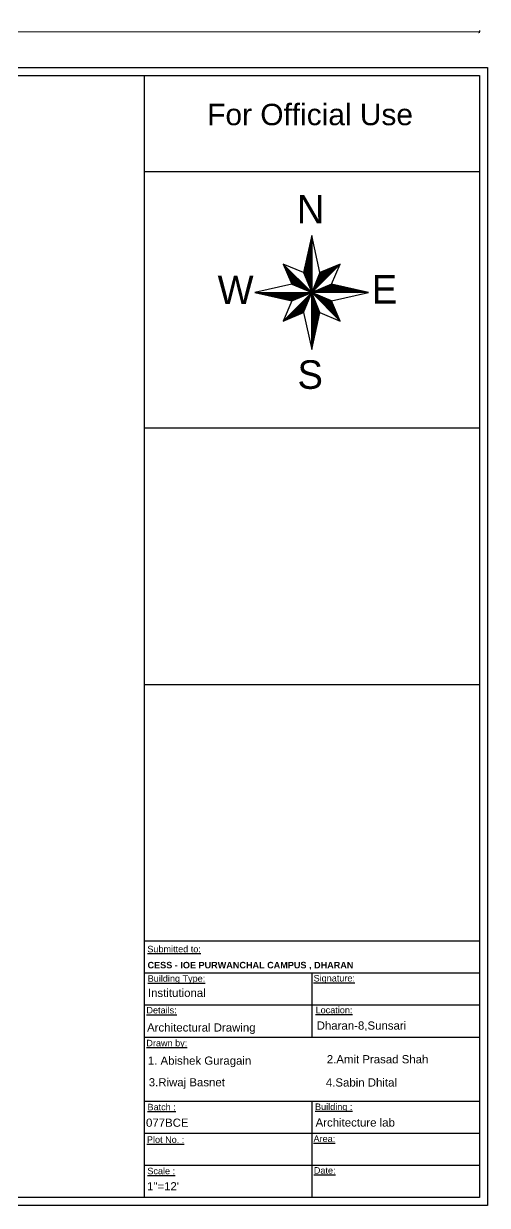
# Model space of a CAD drawing. Header units: inches. Extents: x -6800 to 96653, y -25814 to 17379.
# Drawn here: x 91421 to 92118, y -16458 to -14683 of the extents above; entities that cross this region are included whole.
import ezdxf

# ---------------------------------------------------------------- set-up
doc = ezdxf.new("R2010")
doc.units = ezdxf.units.IN
doc.header["$MEASUREMENT"] = 0
doc.header["$PDMODE"] = 34
for name, color, linetype, lineweight in [('dimension', 50, 'Continuous', 20), ('dimension @ 1', 50, 'Continuous', 20), ('Page Format', 7, 'Continuous', 25)]:
    doc.layers.add(name, color=color, linetype=linetype, lineweight=lineweight)
doc.styles.add('GOTHICE', font='gothice')
doc.styles.get("Standard").update_dxf_attribs({"font": 'arial.ttf'})
doc.dimstyles.get("Standard").update_dxf_attribs({"dimtxt": 7, "dimasz": 4, "dimexe": 2, "dimexo": 2, "dimgap": 2, "dimtad": 1, "dimdec": 0, "dimzin": 0, "dimdsep": 46, "dimlunit": 4, "dimtxsty": 'Standard', "dimblk": 'ARCHTICK', "dimcen": 0.25, "dimclrd": 256, "dimclre": 256, "dimclrt": 256, "dimadec": 0, "dimazin": 0, "dimtfac": 1, "dimtdec": 0, "dimtofl": 0, "dimtmove": 0, "dimatfit": 3, "dimfxl": 1, "dimfxlon": 1, "dimtolj": 1, "dimtzin": 0, "dimlwd": -1, "dimlwe": -1, "dimarcsym": 1})

# ---------------------------------------------------------------- blocks, each defined once
blk = doc.blocks.new('*X360')
at = {"color": 0}
for p, q in [((15.32, 10.228), (16.001, 10.909)), ((15.332, 10.259), (15.97, 10.896)), ((15.345, 10.289), (15.939, 10.883)), ((15.357, 10.319), (15.908, 10.87)), ((15.37, 10.349), (15.877, 10.857)), ((15.382, 10.379), (15.846, 10.843)), ((15.395, 10.409), (15.815, 10.83)), ((15.407, 10.44), (15.784, 10.817)), ((15.42, 10.47), (15.754, 10.804)), ((15.432, 10.5), (15.723, 10.791)), ((15.445, 10.53), (15.692, 10.777)), ((15.457, 10.56), (15.661, 10.764)), ((15.47, 10.591), (15.63, 10.751)), ((15.482, 10.621), (15.599, 10.738)), ((15.495, 10.651), (15.568, 10.725)), ((15.507, 10.681), (15.537, 10.711))]:
    blk.add_line(p, q, dxfattribs=at)
blk = doc.blocks.new('*X359')
at = {"color": 0}
for p, q in [((15.608, 10.217), (15.808, 10.416)), ((15.626, 10.217), (15.822, 10.413)), ((15.325, 10.217), (15.333, 10.224)), ((15.343, 10.217), (15.363, 10.237)), ((15.361, 10.217), (15.393, 10.249)), ((15.378, 10.217), (15.424, 10.262)), ((15.396, 10.217), (15.454, 10.274)), ((15.414, 10.217), (15.484, 10.287)), ((15.432, 10.217), (15.514, 10.299)), ((15.449, 10.217), (15.544, 10.312)), ((15.467, 10.217), (15.574, 10.324)), ((15.485, 10.217), (15.605, 10.337)), ((15.502, 10.217), (15.635, 10.349)), ((15.52, 10.217), (15.665, 10.362)), ((15.538, 10.217), (15.695, 10.374)), ((15.555, 10.217), (15.725, 10.387)), ((15.573, 10.217), (15.756, 10.399)), ((15.591, 10.217), (15.786, 10.412)), ((15.644, 10.217), (15.837, 10.41)), ((15.661, 10.217), (15.851, 10.406)), ((15.679, 10.217), (15.866, 10.403)), ((15.697, 10.217), (15.88, 10.4)), ((15.714, 10.217), (15.895, 10.397)), ((15.732, 10.217), (15.909, 10.394)), ((15.75, 10.217), (15.924, 10.39)), ((15.767, 10.217), (15.938, 10.387)), ((15.785, 10.217), (15.952, 10.384)), ((15.803, 10.217), (15.967, 10.381)), ((15.82, 10.217), (15.981, 10.378)), ((15.838, 10.217), (15.996, 10.374)), ((15.856, 10.217), (16.01, 10.371)), ((15.873, 10.217), (16.025, 10.368)), ((15.891, 10.217), (16.039, 10.365)), ((15.909, 10.217), (16.054, 10.362)), ((15.926, 10.217), (16.068, 10.358)), ((15.944, 10.217), (16.083, 10.355)), ((15.962, 10.217), (16.097, 10.352)), ((15.98, 10.217), (16.112, 10.349)), ((15.997, 10.217), (16.126, 10.346)), ((16.015, 10.217), (16.141, 10.342)), ((16.033, 10.217), (16.155, 10.339)), ((16.05, 10.217), (16.17, 10.336)), ((16.068, 10.217), (16.184, 10.333)), ((16.086, 10.217), (16.198, 10.329)), ((16.103, 10.217), (16.213, 10.326)), ((16.121, 10.217), (16.227, 10.323)), ((16.139, 10.217), (16.242, 10.32)), ((16.156, 10.217), (16.256, 10.317)), ((16.174, 10.217), (16.271, 10.313)), ((16.192, 10.217), (16.285, 10.31)), ((16.209, 10.217), (16.3, 10.307)), ((16.227, 10.217), (16.314, 10.304)), ((16.245, 10.217), (16.329, 10.301)), ((16.262, 10.217), (16.343, 10.297)), ((16.28, 10.217), (16.358, 10.294)), ((16.298, 10.217), (16.372, 10.291)), ((16.315, 10.217), (16.387, 10.288)), ((16.333, 10.217), (16.401, 10.285)), ((16.351, 10.217), (16.415, 10.281)), ((16.368, 10.217), (16.43, 10.278)), ((16.386, 10.217), (16.444, 10.275)), ((16.404, 10.217), (16.459, 10.272)), ((16.421, 10.217), (16.473, 10.269)), ((16.439, 10.217), (16.488, 10.265)), ((16.457, 10.217), (16.502, 10.262)), ((16.474, 10.217), (16.517, 10.259)), ((16.492, 10.217), (16.531, 10.256)), ((16.51, 10.217), (16.546, 10.252)), ((16.528, 10.217), (16.56, 10.249)), ((16.545, 10.217), (16.575, 10.246)), ((16.563, 10.217), (16.589, 10.243)), ((16.581, 10.217), (16.604, 10.24)), ((16.598, 10.217), (16.618, 10.236)), ((16.616, 10.217), (16.633, 10.233)), ((16.634, 10.217), (16.647, 10.23)), ((16.651, 10.217), (16.661, 10.227)), ((16.669, 10.217), (16.676, 10.224)), ((16.687, 10.217), (16.69, 10.22)), ((16.704, 10.217), (16.705, 10.217))]:
    blk.add_line(p, q, dxfattribs=at)
blk = doc.blocks.new('*X358')
at = {"color": 0}
for p, q in [((15.32, 10.211), (15.322, 10.213)), ((15.329, 10.202), (15.335, 10.208)), ((15.338, 10.194), (15.347, 10.203)), ((15.347, 10.185), (15.36, 10.198)), ((15.355, 10.176), (15.372, 10.193)), ((15.364, 10.167), (15.385, 10.188)), ((15.373, 10.158), (15.397, 10.182)), ((15.382, 10.149), (15.41, 10.177)), ((15.391, 10.141), (15.422, 10.172)), ((15.4, 10.132), (15.435, 10.167)), ((15.408, 10.123), (15.447, 10.162)), ((15.417, 10.114), (15.46, 10.156)), ((15.426, 10.105), (15.472, 10.151)), ((15.435, 10.096), (15.485, 10.146)), ((15.444, 10.087), (15.497, 10.141)), ((15.453, 10.079), (15.51, 10.136)), ((15.461, 10.07), (15.522, 10.131)), ((15.47, 10.061), (15.535, 10.125)), ((15.479, 10.052), (15.547, 10.12)), ((15.488, 10.043), (15.56, 10.115)), ((15.497, 10.034), (15.572, 10.11)), ((15.506, 10.026), (15.585, 10.105)), ((15.515, 10.017), (15.597, 10.1)), ((15.523, 10.008), (15.61, 10.094)), ((15.532, 9.999), (15.622, 10.089)), ((15.541, 9.99), (15.635, 10.084)), ((15.55, 9.981), (15.647, 10.079)), ((15.559, 9.973), (15.66, 10.074)), ((15.568, 9.964), (15.672, 10.068)), ((15.576, 9.955), (15.685, 10.063)), ((15.585, 9.946), (15.697, 10.058)), ((15.594, 9.937), (15.71, 10.053)), ((15.603, 9.928), (15.722, 10.048)), ((15.612, 9.92), (15.735, 10.043)), ((15.621, 9.911), (15.747, 10.037)), ((15.629, 9.902), (15.76, 10.032)), ((15.638, 9.893), (15.772, 10.027)), ((15.647, 9.884), (15.785, 10.022)), ((15.656, 9.875), (15.797, 10.017)), ((15.665, 9.867), (15.804, 10.006)), ((15.674, 9.858), (15.81, 9.994)), ((15.682, 9.849), (15.815, 9.981)), ((15.691, 9.84), (15.82, 9.969)), ((15.7, 9.831), (15.826, 9.957)), ((15.709, 9.822), (15.831, 9.944)), ((15.718, 9.813), (15.836, 9.932)), ((15.727, 9.805), (15.841, 9.919)), ((15.735, 9.796), (15.847, 9.907)), ((15.744, 9.787), (15.852, 9.895)), ((15.753, 9.778), (15.857, 9.882)), ((15.762, 9.769), (15.863, 9.87)), ((15.771, 9.76), (15.868, 9.857)), ((15.78, 9.752), (15.873, 9.845)), ((15.789, 9.743), (15.878, 9.833)), ((15.797, 9.734), (15.884, 9.82)), ((15.806, 9.725), (15.889, 9.808)), ((15.815, 9.716), (15.894, 9.796)), ((15.824, 9.707), (15.9, 9.783)), ((15.833, 9.699), (15.905, 9.771)), ((15.842, 9.69), (15.91, 9.758)), ((15.85, 9.681), (15.916, 9.746)), ((15.859, 9.672), (15.921, 9.734)), ((15.868, 9.663), (15.926, 9.721)), ((15.877, 9.654), (15.931, 9.709)), ((15.886, 9.646), (15.937, 9.696)), ((15.895, 9.637), (15.942, 9.684)), ((15.903, 9.628), (15.947, 9.672)), ((15.912, 9.619), (15.953, 9.659)), ((15.921, 9.61), (15.958, 9.647)), ((15.93, 9.601), (15.963, 9.635)), ((15.939, 9.592), (15.968, 9.622)), ((15.948, 9.584), (15.974, 9.61)), ((15.956, 9.575), (15.979, 9.597)), ((15.965, 9.566), (15.984, 9.585)), ((15.974, 9.557), (15.99, 9.573)), ((15.983, 9.548), (15.995, 9.56)), ((15.992, 9.539), (16, 9.548)), ((16.001, 9.531), (16.006, 9.535)), ((16.009, 9.522), (16.011, 9.523))]:
    blk.add_line(p, q, dxfattribs=at)
blk = doc.blocks.new('*X357')
at = {"color": 0}
for p, q in [((15.315, 10.206), (15.318, 10.209)), ((15.315, 10.188), (15.323, 10.196)), ((15.315, 10.17), (15.328, 10.184)), ((15.315, 10.153), (15.333, 10.171)), ((15.315, 10.135), (15.339, 10.159)), ((15.315, 10.117), (15.344, 10.146)), ((15.315, 10.1), (15.349, 10.134)), ((15.315, 10.082), (15.354, 10.121)), ((15.315, 10.064), (15.359, 10.109)), ((15.315, 10.047), (15.364, 10.096)), ((15.315, 10.029), (15.37, 10.084)), ((15.315, 10.011), (15.375, 10.071)), ((15.315, 9.994), (15.38, 10.059)), ((15.315, 9.976), (15.385, 10.046)), ((15.315, 9.958), (15.39, 10.034)), ((15.315, 9.941), (15.395, 10.021)), ((15.315, 9.923), (15.401, 10.009)), ((15.315, 9.905), (15.406, 9.996)), ((15.315, 9.888), (15.411, 9.984)), ((15.315, 9.87), (15.416, 9.971)), ((15.315, 9.852), (15.421, 9.959)), ((15.315, 9.835), (15.427, 9.946)), ((15.315, 9.817), (15.432, 9.934)), ((15.315, 9.799), (15.437, 9.921)), ((15.315, 9.782), (15.442, 9.909)), ((15.315, 9.764), (15.447, 9.896)), ((15.315, 9.746), (15.452, 9.884)), ((15.315, 9.729), (15.458, 9.871)), ((15.315, 9.711), (15.463, 9.859)), ((15.315, 9.693), (15.468, 9.846)), ((15.315, 9.676), (15.473, 9.834)), ((15.315, 9.658), (15.478, 9.821)), ((15.315, 9.64), (15.484, 9.809)), ((15.315, 9.622), (15.489, 9.796)), ((15.315, 9.605), (15.494, 9.784)), ((15.315, 9.587), (15.499, 9.771)), ((15.315, 9.569), (15.504, 9.759)), ((15.315, 9.552), (15.509, 9.746)), ((15.315, 9.534), (15.515, 9.734)), ((15.315, 9.516), (15.512, 9.714)), ((15.315, 9.499), (15.507, 9.691)), ((15.315, 9.481), (15.502, 9.668)), ((15.315, 9.463), (15.497, 9.646)), ((15.315, 9.446), (15.492, 9.623)), ((15.315, 9.428), (15.487, 9.6)), ((15.315, 9.41), (15.482, 9.577)), ((15.315, 9.393), (15.477, 9.555)), ((15.315, 9.375), (15.472, 9.532)), ((15.315, 9.357), (15.467, 9.509)), ((15.315, 9.34), (15.462, 9.487)), ((15.315, 9.322), (15.457, 9.464)), ((15.315, 9.304), (15.452, 9.441)), ((15.315, 9.287), (15.447, 9.418)), ((15.315, 9.269), (15.442, 9.396)), ((15.315, 9.251), (15.436, 9.373)), ((15.315, 9.234), (15.431, 9.35)), ((15.315, 9.216), (15.426, 9.328)), ((15.315, 9.198), (15.421, 9.305)), ((15.315, 9.181), (15.416, 9.282)), ((15.315, 9.163), (15.411, 9.259)), ((15.315, 9.145), (15.406, 9.237)), ((15.315, 9.128), (15.401, 9.214)), ((15.315, 9.11), (15.396, 9.191)), ((15.315, 9.092), (15.391, 9.169)), ((15.315, 9.074), (15.386, 9.146)), ((15.315, 9.057), (15.381, 9.123)), ((15.315, 9.039), (15.376, 9.1)), ((15.315, 9.021), (15.371, 9.078)), ((15.315, 9.004), (15.366, 9.055)), ((15.315, 8.986), (15.361, 9.032)), ((15.315, 8.968), (15.356, 9.01)), ((15.315, 8.951), (15.351, 8.987)), ((15.315, 8.933), (15.346, 8.964)), ((15.315, 8.915), (15.341, 8.941)), ((15.315, 8.898), (15.336, 8.919)), ((15.315, 8.88), (15.331, 8.896)), ((15.315, 8.862), (15.326, 8.873)), ((15.315, 8.845), (15.321, 8.851)), ((15.315, 8.827), (15.316, 8.828))]:
    blk.add_line(p, q, dxfattribs=at)
blk = doc.blocks.new('*X356')
at = {"color": 0}
for p, q in [((14.635, 9.527), (15.307, 10.198)), ((14.666, 9.54), (15.295, 10.168)), ((14.697, 9.553), (15.282, 10.138)), ((14.728, 9.566), (15.27, 10.108)), ((14.759, 9.579), (15.257, 10.078)), ((14.79, 9.593), (15.245, 10.047)), ((14.821, 9.606), (15.232, 10.017)), ((14.852, 9.619), (15.22, 9.987)), ((14.882, 9.632), (15.207, 9.957)), ((14.913, 9.645), (15.195, 9.927)), ((14.944, 9.659), (15.182, 9.896)), ((14.975, 9.672), (15.17, 9.866)), ((15.006, 9.685), (15.157, 9.836)), ((15.037, 9.698), (15.145, 9.806)), ((15.068, 9.711), (15.132, 9.776)), ((15.099, 9.725), (15.12, 9.746))]:
    blk.add_line(p, q, dxfattribs=at)
blk = doc.blocks.new('*X355')
at = {"color": 0}
for p, q in [((13.928, 10.215), (13.929, 10.217)), ((13.942, 10.212), (13.947, 10.217)), ((13.957, 10.209), (13.964, 10.217)), ((13.971, 10.206), (13.982, 10.217)), ((13.985, 10.202), (14, 10.217)), ((14, 10.199), (14.017, 10.217)), ((14.014, 10.196), (14.035, 10.217)), ((14.029, 10.193), (14.053, 10.217)), ((14.043, 10.19), (14.07, 10.217)), ((14.058, 10.186), (14.088, 10.217)), ((14.072, 10.183), (14.106, 10.217)), ((14.087, 10.18), (14.123, 10.217)), ((14.101, 10.177), (14.141, 10.217)), ((14.116, 10.174), (14.159, 10.217)), ((14.13, 10.17), (14.176, 10.217)), ((14.145, 10.167), (14.194, 10.217)), ((14.159, 10.164), (14.212, 10.217)), ((14.174, 10.161), (14.229, 10.217)), ((14.188, 10.158), (14.247, 10.217)), ((14.203, 10.154), (14.265, 10.217)), ((14.217, 10.151), (14.282, 10.217)), ((14.231, 10.148), (14.3, 10.217)), ((14.246, 10.145), (14.318, 10.217)), ((14.26, 10.142), (14.335, 10.217)), ((14.275, 10.138), (14.353, 10.217)), ((14.289, 10.135), (14.371, 10.217)), ((14.304, 10.132), (14.389, 10.217)), ((14.318, 10.129), (14.406, 10.217)), ((14.333, 10.125), (14.424, 10.217)), ((14.347, 10.122), (14.442, 10.217)), ((14.362, 10.119), (14.459, 10.217)), ((14.376, 10.116), (14.477, 10.217)), ((14.391, 10.113), (14.495, 10.217)), ((14.405, 10.109), (14.512, 10.217)), ((14.42, 10.106), (14.53, 10.217)), ((14.434, 10.103), (14.548, 10.217)), ((14.449, 10.1), (14.565, 10.217)), ((14.463, 10.097), (14.583, 10.217)), ((14.477, 10.093), (14.601, 10.217)), ((14.492, 10.09), (14.618, 10.217)), ((14.506, 10.087), (14.636, 10.217)), ((14.521, 10.084), (14.654, 10.217)), ((14.535, 10.081), (14.671, 10.217)), ((14.55, 10.077), (14.689, 10.217)), ((14.564, 10.074), (14.707, 10.217)), ((14.579, 10.071), (14.724, 10.217)), ((14.593, 10.068), (14.742, 10.217)), ((14.608, 10.065), (14.76, 10.217)), ((14.622, 10.061), (14.777, 10.217)), ((14.637, 10.058), (14.795, 10.217)), ((14.651, 10.055), (14.813, 10.217)), ((14.666, 10.052), (14.83, 10.217)), ((14.68, 10.048), (14.848, 10.217)), ((14.694, 10.045), (14.866, 10.217)), ((14.709, 10.042), (14.883, 10.217)), ((14.723, 10.039), (14.901, 10.217)), ((14.738, 10.036), (14.919, 10.217)), ((14.752, 10.032), (14.937, 10.217)), ((14.767, 10.029), (14.954, 10.217)), ((14.781, 10.026), (14.972, 10.217)), ((14.796, 10.023), (14.99, 10.217)), ((14.81, 10.02), (15.007, 10.217)), ((14.825, 10.016), (15.025, 10.217)), ((14.85, 10.024), (15.043, 10.217)), ((14.88, 10.037), (15.06, 10.217)), ((14.911, 10.049), (15.078, 10.217)), ((14.941, 10.062), (15.096, 10.217)), ((14.971, 10.074), (15.113, 10.217)), ((15.001, 10.087), (15.131, 10.217)), ((15.031, 10.099), (15.149, 10.217)), ((15.061, 10.112), (15.166, 10.217)), ((15.092, 10.124), (15.184, 10.217)), ((15.122, 10.137), (15.202, 10.217)), ((15.152, 10.149), (15.219, 10.217)), ((15.182, 10.162), (15.237, 10.217)), ((15.212, 10.174), (15.255, 10.217)), ((15.243, 10.187), (15.272, 10.217)), ((15.273, 10.199), (15.29, 10.217)), ((15.303, 10.212), (15.308, 10.217))]:
    blk.add_line(p, q, dxfattribs=at)
blk = doc.blocks.new('*X354')
at = {"color": 0}
for p, q in [((14.62, 10.907), (14.622, 10.909)), ((14.625, 10.895), (14.631, 10.901)), ((14.63, 10.883), (14.639, 10.892)), ((14.636, 10.87), (14.648, 10.883)), ((14.641, 10.858), (14.657, 10.874)), ((14.646, 10.845), (14.666, 10.865)), ((14.651, 10.833), (14.675, 10.856)), ((14.657, 10.821), (14.684, 10.848)), ((14.662, 10.808), (14.693, 10.839)), ((14.667, 10.796), (14.701, 10.83)), ((14.673, 10.784), (14.71, 10.821)), ((14.678, 10.771), (14.719, 10.812)), ((14.683, 10.759), (14.728, 10.803)), ((14.689, 10.746), (14.737, 10.795)), ((14.694, 10.734), (14.746, 10.786)), ((14.699, 10.722), (14.754, 10.777)), ((14.704, 10.709), (14.763, 10.768)), ((14.71, 10.697), (14.772, 10.759)), ((14.715, 10.685), (14.781, 10.75)), ((14.72, 10.672), (14.79, 10.742)), ((14.726, 10.66), (14.799, 10.733)), ((14.731, 10.647), (14.807, 10.724)), ((14.736, 10.635), (14.816, 10.715)), ((14.741, 10.623), (14.825, 10.706)), ((14.747, 10.61), (14.834, 10.697)), ((14.752, 10.598), (14.843, 10.689)), ((14.757, 10.585), (14.852, 10.68)), ((14.763, 10.573), (14.86, 10.671)), ((14.768, 10.561), (14.869, 10.662)), ((14.773, 10.548), (14.878, 10.653)), ((14.779, 10.536), (14.887, 10.644)), ((14.784, 10.524), (14.896, 10.635)), ((14.789, 10.511), (14.905, 10.627)), ((14.794, 10.499), (14.913, 10.618)), ((14.8, 10.486), (14.922, 10.609)), ((14.805, 10.474), (14.931, 10.6)), ((14.81, 10.462), (14.94, 10.591)), ((14.816, 10.449), (14.949, 10.582)), ((14.821, 10.437), (14.958, 10.574)), ((14.826, 10.424), (14.967, 10.565)), ((14.835, 10.415), (14.975, 10.556)), ((14.847, 10.41), (14.984, 10.547)), ((14.86, 10.405), (14.993, 10.538)), ((14.872, 10.4), (15.002, 10.529)), ((14.885, 10.395), (15.011, 10.521)), ((14.897, 10.389), (15.02, 10.512)), ((14.91, 10.384), (15.028, 10.503)), ((14.922, 10.379), (15.037, 10.494)), ((14.935, 10.374), (15.046, 10.485)), ((14.947, 10.369), (15.055, 10.476)), ((14.96, 10.364), (15.064, 10.468)), ((14.972, 10.358), (15.073, 10.459)), ((14.985, 10.353), (15.081, 10.45)), ((14.997, 10.348), (15.09, 10.441)), ((15.01, 10.343), (15.099, 10.432)), ((15.022, 10.338), (15.108, 10.423)), ((15.035, 10.333), (15.117, 10.415)), ((15.047, 10.327), (15.126, 10.406)), ((15.06, 10.322), (15.134, 10.397)), ((15.072, 10.317), (15.143, 10.388)), ((15.085, 10.312), (15.152, 10.379)), ((15.097, 10.307), (15.161, 10.37)), ((15.11, 10.301), (15.17, 10.361)), ((15.122, 10.296), (15.179, 10.353)), ((15.135, 10.291), (15.187, 10.344)), ((15.147, 10.286), (15.196, 10.335)), ((15.16, 10.281), (15.205, 10.326)), ((15.172, 10.276), (15.214, 10.317)), ((15.185, 10.27), (15.223, 10.308)), ((15.197, 10.265), (15.232, 10.3)), ((15.21, 10.26), (15.241, 10.291)), ((15.222, 10.255), (15.249, 10.282)), ((15.235, 10.25), (15.258, 10.273)), ((15.247, 10.245), (15.267, 10.264)), ((15.26, 10.239), (15.276, 10.255)), ((15.272, 10.234), (15.285, 10.247)), ((15.285, 10.229), (15.294, 10.238)), ((15.297, 10.224), (15.302, 10.229)), ((15.31, 10.219), (15.311, 10.22))]:
    blk.add_line(p, q, dxfattribs=at)
blk = doc.blocks.new('*X353')
at = {"color": 0}
for p, q in [((15.308, 11.578), (15.315, 11.585)), ((15.313, 11.6), (15.315, 11.602)), ((15.222, 11.192), (15.315, 11.284)), ((15.227, 11.214), (15.315, 11.302)), ((15.232, 11.237), (15.315, 11.32)), ((15.237, 11.26), (15.315, 11.337)), ((15.242, 11.282), (15.315, 11.355)), ((15.247, 11.305), (15.315, 11.373)), ((15.252, 11.328), (15.315, 11.39)), ((15.257, 11.351), (15.315, 11.408)), ((15.262, 11.373), (15.315, 11.426)), ((15.267, 11.396), (15.315, 11.443)), ((15.272, 11.419), (15.315, 11.461)), ((15.277, 11.441), (15.315, 11.479)), ((15.282, 11.464), (15.315, 11.496)), ((15.287, 11.487), (15.315, 11.514)), ((15.293, 11.51), (15.315, 11.532)), ((15.298, 11.532), (15.315, 11.549)), ((15.303, 11.555), (15.315, 11.567)), ((15.141, 10.828), (15.315, 11.001)), ((15.146, 10.851), (15.315, 11.019)), ((15.152, 10.874), (15.315, 11.037)), ((15.157, 10.896), (15.315, 11.054)), ((15.162, 10.919), (15.315, 11.072)), ((15.167, 10.942), (15.315, 11.09)), ((15.172, 10.964), (15.315, 11.107)), ((15.177, 10.987), (15.315, 11.125)), ((15.182, 11.01), (15.315, 11.143)), ((15.187, 11.033), (15.315, 11.16)), ((15.192, 11.055), (15.315, 11.178)), ((15.197, 11.078), (15.315, 11.196)), ((15.202, 11.101), (15.315, 11.213)), ((15.207, 11.123), (15.315, 11.231)), ((15.212, 11.146), (15.315, 11.249)), ((15.217, 11.169), (15.315, 11.266)), ((15.116, 10.715), (15.315, 10.913)), ((15.116, 10.696), (15.315, 10.895)), ((15.121, 10.737), (15.315, 10.931)), ((15.121, 10.684), (15.315, 10.878)), ((15.126, 10.76), (15.315, 10.948)), ((15.126, 10.671), (15.315, 10.86)), ((15.131, 10.783), (15.315, 10.966)), ((15.131, 10.659), (15.315, 10.842)), ((15.136, 10.805), (15.315, 10.984)), ((15.137, 10.646), (15.315, 10.825)), ((15.142, 10.634), (15.315, 10.807)), ((15.147, 10.621), (15.315, 10.789)), ((15.152, 10.609), (15.315, 10.772)), ((15.157, 10.596), (15.315, 10.754)), ((15.163, 10.584), (15.315, 10.736)), ((15.168, 10.571), (15.315, 10.718)), ((15.173, 10.559), (15.315, 10.701)), ((15.178, 10.546), (15.315, 10.683)), ((15.183, 10.534), (15.315, 10.665)), ((15.188, 10.521), (15.315, 10.648)), ((15.194, 10.509), (15.315, 10.63)), ((15.199, 10.496), (15.315, 10.612)), ((15.204, 10.484), (15.315, 10.595)), ((15.209, 10.471), (15.315, 10.577)), ((15.214, 10.459), (15.315, 10.559)), ((15.219, 10.446), (15.315, 10.542)), ((15.225, 10.434), (15.315, 10.524)), ((15.23, 10.421), (15.315, 10.506)), ((15.235, 10.409), (15.315, 10.489)), ((15.24, 10.396), (15.315, 10.471)), ((15.245, 10.384), (15.315, 10.453)), ((15.251, 10.371), (15.315, 10.436)), ((15.256, 10.359), (15.315, 10.418)), ((15.261, 10.346), (15.315, 10.4)), ((15.266, 10.334), (15.315, 10.383)), ((15.271, 10.321), (15.315, 10.365)), ((15.276, 10.309), (15.315, 10.347)), ((15.282, 10.296), (15.315, 10.33)), ((15.287, 10.284), (15.315, 10.312)), ((15.292, 10.271), (15.315, 10.294)), ((15.297, 10.259), (15.315, 10.277)), ((15.302, 10.246), (15.315, 10.259)), ((15.307, 10.234), (15.315, 10.241)), ((15.313, 10.221), (15.315, 10.224))]:
    blk.add_line(p, q, dxfattribs=at)
blk = doc.blocks.new('_ArchTick')
at = {"color": 0, "linetype": 'ByBlock', "const_width": 0.15}
blk.add_lwpolyline([(-0.5, -0.5), (0.5, 0.5)], dxfattribs=at)
blk = doc.blocks.new('*D2377')
at = {"layer": 'Defpoints', "color": 0, "transparency": 16777216}
for p in [(92106.5, -14696), (89730.5, -14761.5), (92106.5, -14761.5)]:
    blk.add_point(p, dxfattribs=at)
at = {"layer": 'dimension', "transparency": 16777216}
for p, q in [((89730.5, -14697.2), (89730.5, -14694)), ((92106.5, -14697.2), (92106.5, -14694)), ((89730.5, -14696), (92106.5, -14696))]:
    blk.add_line(p, q, dxfattribs=at)
at = {"layer": 'dimension', "transparency": 16777216, "xscale": 4, "yscale": 4, "zscale": 4, "rotation": 180}
blk.add_blockref('_ArchTick', (89730.5, -14696), dxfattribs=at)
at = {"layer": 'dimension', "transparency": 16777216, "xscale": 4, "yscale": 4, "zscale": 4}
blk.add_blockref('_ArchTick', (92106.5, -14696), dxfattribs=at)
at = {"layer": 'dimension', "transparency": 16777216, "insert": (90918.5, -14689.4), "char_height": 9, "attachment_point": 5}
blk.add_mtext("\\A1;198'", dxfattribs=at)

msp = doc.modelspace()

# ---------------------------------------------------------------- linework, layer by layer
at = {"transparency": 33554651}
for p, q in [((89718.5, -14749.5), (92118.5, -14749.5)), ((89730.5, -14761.5), (92106.5, -14761.5)), ((91602.5, -14761.5), (91602.5, -14905.5)), ((92106.5, -14761.5), (92106.5, -16446.3)), ((92118.5, -14749.5), (92118.5, -16458.3)), ((91602.5, -14905.5), (92106.5, -14905.5)), ((91602.5, -14905.5), (91602.5, -16446.3)), ((91602.5, -15290.7), (92106.5, -15290.7)), ((91602.5, -15675.9), (92106.5, -15675.9)), ((91602.5, -16061.1), (92106.5, -16061.1)), ((91602.5, -16109.3), (92106.5, -16109.3)), ((91854.5, -16109.3), (91854.5, -16205.6)), ((91602.5, -16157.4), (92106.5, -16157.4)), ((91602.5, -16205.6), (92106.5, -16205.6)), ((91602.5, -16301.9), (92106.5, -16301.9)), ((91854.5, -16301.9), (91854.5, -16446.3)), ((91602.5, -16350), (92106.5, -16350)), ((91602.5, -16398.2), (92106.5, -16398.2)), ((92106.5, -16446.3), (89730.5, -16446.3)), ((92118.5, -16458.3), (89718.5, -16458.3))]:
    msp.add_line(p, q, dxfattribs=at)
at = {"transparency": 33554687}
for p, q in [((91854.5, -15001.9), (91842.1, -15057.5)), ((91866.8, -15057.5), (91854.5, -15001.9)), ((91854.5, -15001.9), (91854.5, -15087.3)), ((91811.7, -15044.5), (91824.7, -15075)), ((91842.1, -15057.5), (91811.7, -15044.5)), ((91811.7, -15044.5), (91854.5, -15087.3)), ((91897.3, -15044.5), (91854.5, -15087.3)), ((91897.3, -15044.5), (91866.8, -15057.5)), ((91884.3, -15075), (91897.3, -15044.5)), ((91842.1, -15057.5), (91854.5, -15087.3)), ((91866.8, -15057.5), (91854.5, -15087.3)), ((91824.7, -15075), (91769, -15087.3)), ((91824.7, -15075), (91854.5, -15087.3)), ((91884.3, -15075), (91854.5, -15087.3)), ((91940, -15087.3), (91884.3, -15075)), ((91769, -15087.3), (91824.7, -15099.7)), ((91769, -15087.3), (91854.5, -15087.3)), ((91811.7, -15130.2), (91854.5, -15087.3)), ((91824.7, -15099.7), (91811.7, -15130.2)), ((91824.7, -15099.7), (91854.5, -15087.3)), ((91842.1, -15117.1), (91854.5, -15087.3)), ((91940, -15087.3), (91854.5, -15087.3)), ((91884.3, -15099.7), (91854.5, -15087.3)), ((91897.3, -15130.2), (91854.5, -15087.3)), ((91866.8, -15117.1), (91854.5, -15087.3)), ((91854.5, -15172.8), (91854.5, -15087.3)), ((91884.3, -15099.7), (91940, -15087.3)), ((91897.3, -15130.2), (91884.3, -15099.7)), ((91811.7, -15130.2), (91842.1, -15117.1)), ((91842.1, -15117.1), (91854.5, -15172.8)), ((91854.5, -15172.8), (91866.8, -15117.1)), ((91866.8, -15117.1), (91897.3, -15130.2))]:
    msp.add_line(p, q, dxfattribs=at)

# ---------------------------------------------------------------- block references
at = {"transparency": 33554687, "xscale": 61.36234400379558, "yscale": 61.36234400379558, "zscale": 61.36234400379558}
for name in ['*X353', '*X354', '*X360', '*X359', '*X355', '*X356', '*X357', '*X358']:
    msp.add_blockref(name, (90914.7, -15714.2), dxfattribs=at)

# ---------------------------------------------------------------- texts
at = {"transparency": 33554687, "style": 'GOTHICE'}
for s, p in [('N', (91832, -14983.6)), ('W', (91712.9, -15104.8)), ('E', (91944.6, -15104)), ('S', (91833, -15232))]:
    msp.add_text(s, height=42.9, dxfattribs=at).set_placement(p)
at = {"layer": 'Page Format', "transparency": 33554651, "attachment_point": 1}
for s, width, gutter_width, insert, char_height in [('For Official Use', 475.224, 160.7, (91697.3, -14803.9), 32.134), ('{\\LSubmitted to:}', 129.617, 2.59, (91607.3, -16068.5), 9.774), ('{\\fArial|b1|i0|c0|p34;CESS - IOE PURWANCHAL CAMPUS , DHARAN}', 347.688, 2.59, (91607.6, -16092.6), 9.774), ('{\\LBuilding Type:}', 129.617, 2.59, (91607.8, -16112.7), 9.774), ('{\\LSignature:}', 129.617, 2.59, (91857.2, -16112.3), 9.774), ('Institutional', 181.745, 61.4, (91608.2, -16133), 12.289), ('{\\LDetails:}', 129.617, 2.59, (91605.9, -16160.3), 9.774), ('{\\LLocation:}', 129.617, 2.59, (91860.2, -16160.1), 9.774), ('Architectural Drawing', 181.745, 61.4, (91606.9, -16185), 12.289), ('Dharan-8,Sunsari', 181.745, 61.4, (91861.9, -16182.1), 12.289), ('{\\LDrawn by:}', 129.617, 2.59, (91605.8, -16209.7), 9.774), ('1. Abishek Guragain', 181.745, 61.4, (91608, -16234.8), 12.289), ('2.Amit Prasad Shah', 181.745, 61.4, (91877.1, -16232.7), 12.289), ('3.Riwaj Basnet', 181.745, 61.4, (91609.4, -16267.3), 12.289), ('4.Sabin Dhital', 181.745, 61.4, (91875.7, -16267.6), 12.289), ('{\\LBatch :}', 129.617, 2.59, (91607.5, -16305.8), 9.774), ('{\\LBuilding :}', 129.617, 2.59, (91859.4, -16305.3), 9.774), ('077BCE', 181.745, 61.4, (91605.3, -16328), 12.29), ('Architecture lab', 181.745, 61.4, (91860.2, -16327.7), 12.289), ('{\\LPlot No. :}', 129.617, 2.59, (91606.7, -16354.7), 9.774), ('{\\LArea:}', 129.617, 2.59, (91857.1, -16353.3), 9.77), ('{\\LScale :}', 129.617, 2.59, (91607.3, -16401.8), 9.774), ('{\\LDate:}', 129.617, 2.59, (91857.6, -16400.9), 9.77), ('1"=12\'', 181.745, 61.4, (91606.8, -16423.5), 12.29)]:
    msp.add_mtext_dynamic_manual_height_columns(s, width=width, gutter_width=gutter_width, heights=[0], dxfattribs=dict(at, insert=insert, char_height=char_height))

# ---------------------------------------------------------------- dimensions: what is measured, and where the dimension line sits
at = {"layer": 'dimension @ 1', "transparency": 33554651}
dim = msp.add_linear_dim(base=(92106.5, -14696), p1=(89730.5, -14761.5), p2=(92106.5, -14761.5), dimstyle='Standard', override={"dimscale": 1, "dimtxt": 9, "dimtix": 0, "dimtofl": 0, "dimtmove": 0, "dimatfit": 3, "dimfxl": 1.25}, dxfattribs=at)
dim.commit()
dim.dimension.update_dxf_attribs({"geometry": '*D2377', "text_midpoint": (90918.5, -14689.4)})

doc.saveas('drawing.dxf')
